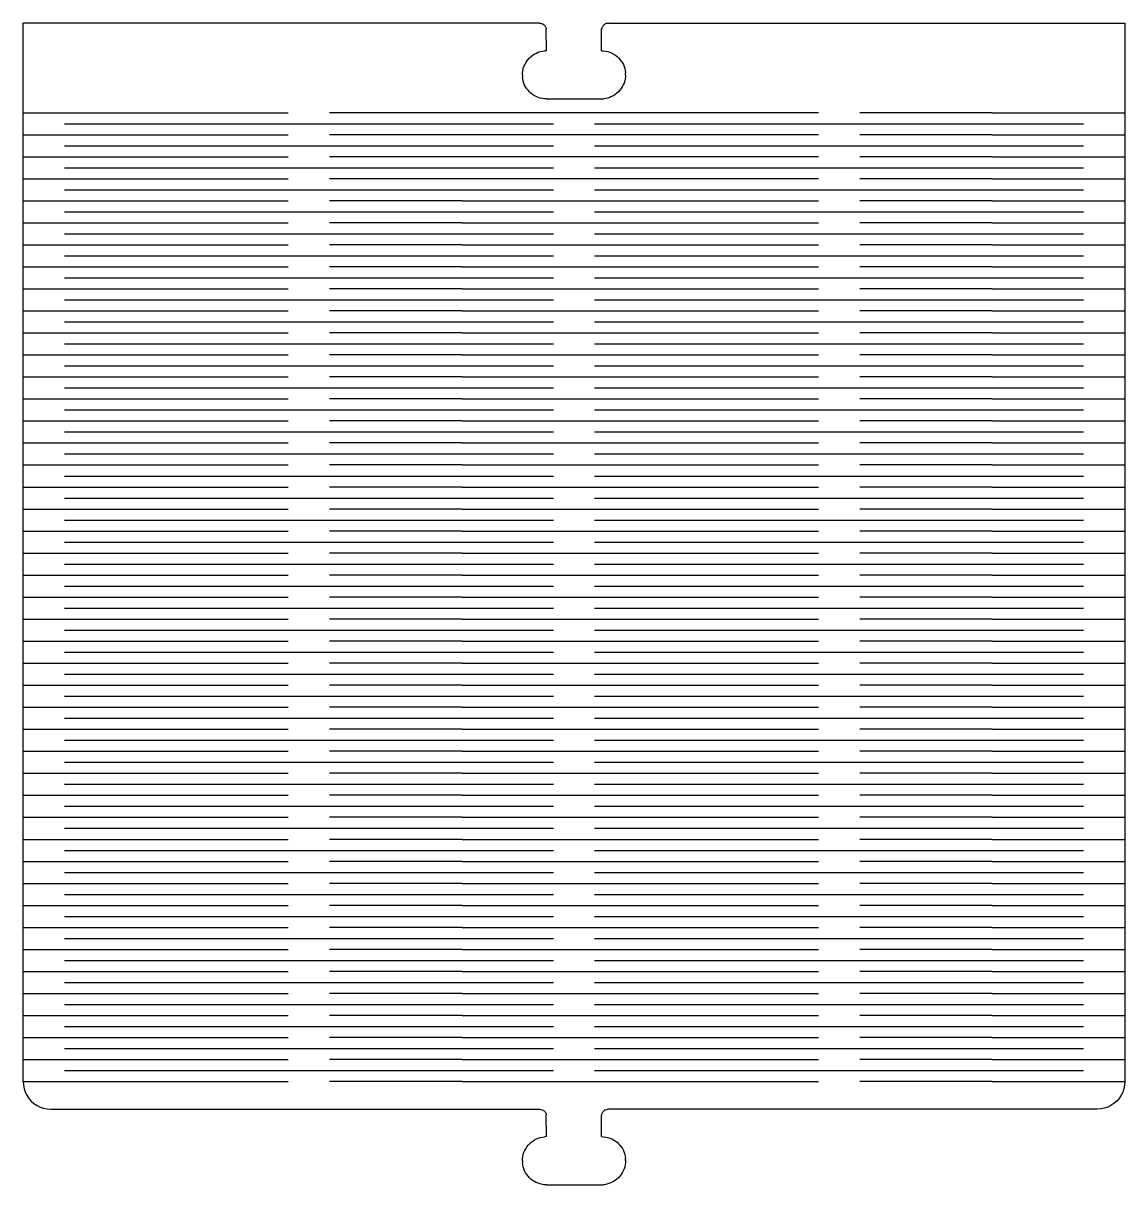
# Model space of a CAD drawing. Extents: x -128 to 128, y -84 to 84.
# Drawn here: x -31.8 to 128.2, y -84.4 to 84.4 of the extents above; entities that cross this region are included whole.
import ezdxf

# ---------------------------------------------------------------- set-up
doc = ezdxf.new("R2010")
doc.units = 0
doc.header["$MEASUREMENT"] = 0
doc.layers.get('0').update_dxf_attribs({"linetype": 'CONTINUOUS'})

msp = doc.modelspace()

# ---------------------------------------------------------------- linework, layer by layer
for p, q in [((43.16, 84.4), (-31.84, 84.4)), ((-31.84, 71.8), (-31.84, 84.4)), ((43.16, 84.4), (43.25, 84.4)), ((53.16, 84.4), (53.07, 84.4)), ((53.16, 84.4), (128.16, 84.4)), ((128.16, 84.4), (128.16, 71.4)), ((43.25, 84.4), (43.33, 84.38)), ((43.33, 84.38), (43.42, 84.37)), ((43.42, 84.37), (43.5, 84.34)), ((43.5, 84.34), (43.58, 84.31)), ((43.58, 84.31), (43.66, 84.27)), ((43.66, 84.27), (43.73, 84.22)), ((43.73, 84.22), (43.8, 84.17)), ((43.8, 84.17), (43.87, 84.11)), ((43.87, 84.11), (43.93, 84.04)), ((43.93, 84.04), (43.98, 83.97)), ((43.98, 83.97), (44.03, 83.9)), ((44.03, 83.9), (44.07, 83.82)), ((44.07, 83.82), (44.1, 83.74)), ((44.1, 83.74), (44.14, 83.57)), ((44.16, 80.4), (44.14, 83.57)), ((52.16, 80.4), (52.17, 83.57)), ((52.22, 83.74), (52.17, 83.57)), ((52.25, 83.82), (52.22, 83.74)), ((52.29, 83.9), (52.25, 83.82)), ((52.34, 83.97), (52.29, 83.9)), ((52.39, 84.04), (52.34, 83.97)), ((52.45, 84.11), (52.39, 84.04)), ((52.52, 84.17), (52.45, 84.11)), ((52.59, 84.22), (52.52, 84.17)), ((52.66, 84.27), (52.59, 84.22)), ((52.74, 84.31), (52.66, 84.27)), ((52.82, 84.34), (52.74, 84.31)), ((52.9, 84.37), (52.82, 84.34)), ((52.99, 84.38), (52.9, 84.37)), ((53.07, 84.4), (52.99, 84.38)), ((41.49, 79.14), (41.69, 79.37)), ((41.69, 79.37), (41.92, 79.58)), ((41.92, 79.58), (42.16, 79.76)), ((42.16, 79.76), (42.42, 79.93)), ((42.42, 79.93), (42.69, 80.07)), ((42.69, 80.07), (42.97, 80.19)), ((42.97, 80.19), (43.26, 80.28)), ((43.26, 80.28), (43.56, 80.35)), ((43.56, 80.35), (43.87, 80.39)), ((44.16, 80.4), (43.87, 80.39)), ((52.16, 80.4), (52.46, 80.39)), ((52.46, 80.39), (52.77, 80.35)), ((52.77, 80.35), (53.07, 80.28)), ((53.07, 80.28), (53.36, 80.19)), ((53.36, 80.19), (53.64, 80.07)), ((53.64, 80.07), (53.91, 79.93)), ((53.91, 79.93), (54.17, 79.77)), ((54.17, 79.77), (54.41, 79.58)), ((54.41, 79.58), (54.63, 79.37)), ((54.63, 79.37), (54.84, 79.15)), ((40.72, 77.5), (40.79, 77.8)), ((40.79, 77.8), (40.88, 78.09)), ((40.88, 78.09), (41, 78.37)), ((41, 78.37), (41.14, 78.64)), ((41.14, 78.64), (41.3, 78.9)), ((41.3, 78.9), (41.49, 79.14)), ((54.84, 79.15), (55.03, 78.91)), ((55.03, 78.91), (55.19, 78.65)), ((55.19, 78.65), (55.33, 78.38)), ((55.33, 78.38), (55.45, 78.1)), ((55.45, 78.1), (55.54, 77.81)), ((55.54, 77.81), (55.61, 77.51)), ((40.67, 76.89), (40.68, 77.19)), ((40.67, 76.89), (40.67, 76.6)), ((40.71, 76.3), (40.67, 76.6)), ((40.68, 77.19), (40.72, 77.5)), ((40.78, 76), (40.71, 76.3)), ((40.87, 75.71), (40.78, 76)), ((55.53, 76), (55.44, 75.71)), ((55.6, 76.3), (55.53, 76)), ((55.64, 76.61), (55.6, 76.3)), ((55.61, 77.51), (55.65, 77.2)), ((55.65, 76.91), (55.64, 76.61)), ((55.65, 76.91), (55.65, 77.2)), ((40.99, 75.42), (40.87, 75.71)), ((41.13, 75.15), (40.99, 75.42)), ((41.29, 74.89), (41.13, 75.15)), ((41.48, 74.65), (41.29, 74.89)), ((41.69, 74.43), (41.48, 74.65)), ((41.91, 74.22), (41.69, 74.43)), ((54.63, 74.43), (54.4, 74.22)), ((54.83, 74.65), (54.63, 74.43)), ((55.02, 74.9), (54.83, 74.65)), ((55.18, 75.16), (55.02, 74.9)), ((55.32, 75.43), (55.18, 75.16)), ((55.44, 75.71), (55.32, 75.43)), ((42.15, 74.03), (41.91, 74.22)), ((42.41, 73.87), (42.15, 74.03)), ((42.68, 73.73), (42.41, 73.87)), ((42.97, 73.61), (42.68, 73.73)), ((43.26, 73.52), (42.97, 73.61)), ((43.56, 73.46), (43.26, 73.52)), ((43.86, 73.42), (43.56, 73.46)), ((44.16, 73.4), (43.86, 73.42)), ((44.16, 73.4), (52.45, 73.41)), ((52.76, 73.45), (52.45, 73.41)), ((53.06, 73.52), (52.76, 73.45)), ((53.35, 73.61), (53.06, 73.52)), ((53.63, 73.73), (53.35, 73.61)), ((53.9, 73.87), (53.63, 73.73)), ((54.16, 74.04), (53.9, 73.87)), ((54.4, 74.22), (54.16, 74.04)), ((-31.84, 71.4), (-31.84, 71.8)), ((-31.84, 68.2), (-31.84, 71.4)), ((-31.84, 71.4), (-12.59, 71.4)), ((-12.59, 71.4), (6.66, 71.4)), ((83.66, 71.4), (12.66, 71.4)), ((108.91, 71.4), (89.66, 71.4)), ((108.91, 71.4), (128.16, 71.4)), ((128.16, 71.4), (128.16, 68.2)), ((-25.84, 69.8), (45.16, 69.8)), ((51.16, 69.8), (122.16, 69.8)), ((-31.84, 65), (-31.84, 68.2)), ((-31.84, 68.2), (-12.59, 68.2)), ((-12.59, 68.2), (6.66, 68.2)), ((83.66, 68.2), (12.66, 68.2)), ((108.91, 68.2), (89.66, 68.2)), ((108.91, 68.2), (128.16, 68.2)), ((128.16, 68.2), (128.16, 65)), ((-25.84, 66.6), (45.16, 66.6)), ((51.16, 66.6), (122.16, 66.6)), ((-31.84, 65), (-12.59, 65)), ((-31.84, 61.8), (-31.84, 65)), ((-12.59, 65), (6.66, 65)), ((83.66, 65), (12.66, 65)), ((108.91, 65), (89.66, 65)), ((108.91, 65), (128.16, 65)), ((128.16, 65), (128.16, 61.8)), ((-25.84, 63.4), (45.16, 63.4)), ((51.16, 63.4), (122.16, 63.4)), ((-31.84, 61.8), (-12.59, 61.8)), ((-31.84, 58.6), (-31.84, 61.8)), ((-12.59, 61.8), (6.66, 61.8)), ((83.66, 61.8), (12.66, 61.8)), ((108.91, 61.8), (89.66, 61.8)), ((108.91, 61.8), (128.16, 61.8)), ((128.16, 61.8), (128.16, 58.6)), ((-25.84, 60.2), (45.16, 60.2)), ((51.16, 60.2), (122.16, 60.2)), ((-31.84, 55.4), (-31.84, 58.6)), ((-31.84, 58.6), (-12.59, 58.6)), ((-12.59, 58.6), (6.66, 58.6)), ((31.91, 58.6), (12.66, 58.6)), ((31.91, 58.6), (64.41, 58.6)), ((64.41, 58.6), (83.66, 58.6)), ((108.91, 58.6), (89.66, 58.6)), ((108.91, 58.6), (128.16, 58.6)), ((128.16, 58.6), (128.16, 55.4)), ((-25.84, 57), (45.16, 57)), ((51.16, 57), (122.16, 57)), ((-31.84, 55.4), (-12.59, 55.4)), ((-31.84, 52.2), (-31.84, 55.4)), ((-12.59, 55.4), (6.66, 55.4)), ((31.91, 55.4), (12.66, 55.4)), ((31.91, 55.4), (64.41, 55.4)), ((64.41, 55.4), (83.66, 55.4)), ((108.91, 55.4), (89.66, 55.4)), ((108.91, 55.4), (128.16, 55.4)), ((128.16, 55.4), (128.16, 52.2)), ((-25.84, 53.8), (45.16, 53.8)), ((51.16, 53.8), (122.16, 53.8)), ((-31.84, 49), (-31.84, 52.2)), ((-31.84, 52.2), (-12.59, 52.2)), ((-12.59, 52.2), (6.66, 52.2)), ((31.91, 52.2), (12.66, 52.2)), ((31.91, 52.2), (64.41, 52.2)), ((64.41, 52.2), (83.66, 52.2)), ((108.91, 52.2), (89.66, 52.2)), ((108.91, 52.2), (128.16, 52.2)), ((128.16, 52.2), (128.16, 49)), ((-31.84, 45.8), (-31.84, 49)), ((-31.84, 49), (-12.59, 49)), ((-25.84, 50.6), (45.16, 50.6)), ((-12.59, 49), (6.66, 49)), ((31.91, 49), (12.66, 49)), ((31.91, 49), (64.41, 49)), ((51.16, 50.6), (122.16, 50.6)), ((64.41, 49), (83.66, 49)), ((108.91, 49), (89.66, 49)), ((108.91, 49), (128.16, 49)), ((128.16, 49), (128.16, 45.8)), ((-25.84, 47.4), (45.16, 47.4)), ((51.16, 47.4), (122.16, 47.4)), ((-31.84, 45.8), (-12.59, 45.8)), ((-31.84, 42.6), (-31.84, 45.8)), ((-12.59, 45.8), (6.66, 45.8)), ((31.91, 45.8), (12.66, 45.8)), ((31.91, 45.8), (64.41, 45.8)), ((64.41, 45.8), (83.66, 45.8)), ((108.91, 45.8), (89.66, 45.8)), ((108.91, 45.8), (128.16, 45.8)), ((128.16, 45.8), (128.16, 42.6)), ((-25.84, 44.2), (45.16, 44.2)), ((51.16, 44.2), (122.16, 44.2)), ((-31.84, 39.4), (-31.84, 42.6)), ((-31.84, 42.6), (-12.59, 42.6)), ((-12.59, 42.6), (6.66, 42.6)), ((31.91, 42.6), (12.66, 42.6)), ((31.91, 42.6), (64.41, 42.6)), ((64.41, 42.6), (83.66, 42.6)), ((108.91, 42.6), (89.66, 42.6)), ((108.91, 42.6), (128.16, 42.6)), ((128.16, 42.6), (128.16, 39.4)), ((-25.84, 41), (45.16, 41)), ((51.16, 41), (122.16, 41)), ((-31.84, 39.4), (-12.59, 39.4)), ((-31.84, 36.2), (-31.84, 39.4)), ((-12.59, 39.4), (6.66, 39.4)), ((31.91, 39.4), (12.66, 39.4)), ((31.91, 39.4), (64.41, 39.4)), ((64.41, 39.4), (83.66, 39.4)), ((108.91, 39.4), (89.66, 39.4)), ((108.91, 39.4), (128.16, 39.4)), ((128.16, 39.4), (128.16, 36.2)), ((-25.84, 37.8), (45.16, 37.8)), ((51.16, 37.8), (122.16, 37.8)), ((-31.84, 33), (-31.84, 36.2)), ((-31.84, 36.2), (-12.59, 36.2)), ((-12.59, 36.2), (6.66, 36.2)), ((31.91, 36.2), (12.66, 36.2)), ((31.91, 36.2), (64.41, 36.2)), ((64.41, 36.2), (83.66, 36.2)), ((108.91, 36.2), (89.66, 36.2)), ((108.91, 36.2), (128.16, 36.2)), ((128.16, 36.2), (128.16, 33)), ((-25.84, 34.6), (45.16, 34.6)), ((51.16, 34.6), (122.16, 34.6)), ((-31.84, 33), (-12.59, 33)), ((-31.84, 29.8), (-31.84, 33)), ((-12.59, 33), (6.66, 33)), ((31.91, 33), (12.66, 33)), ((31.91, 33), (64.41, 33)), ((64.41, 33), (83.66, 33)), ((108.91, 33), (89.66, 33)), ((108.91, 33), (128.16, 33)), ((128.16, 33), (128.16, 29.8)), ((-25.84, 31.4), (45.16, 31.4)), ((51.16, 31.4), (122.16, 31.4)), ((-31.84, 29.8), (-12.59, 29.8)), ((-31.84, 26.6), (-31.84, 29.8)), ((-12.59, 29.8), (6.66, 29.8)), ((31.91, 29.8), (12.66, 29.8)), ((31.91, 29.8), (64.41, 29.8)), ((64.41, 29.8), (83.66, 29.8)), ((108.91, 29.8), (89.66, 29.8)), ((108.91, 29.8), (128.16, 29.8)), ((128.16, 29.8), (128.16, 26.6)), ((-25.84, 28.2), (45.16, 28.2)), ((51.16, 28.2), (122.16, 28.2)), ((-31.84, 23.4), (-31.84, 26.6)), ((-31.84, 26.6), (-12.59, 26.6)), ((-12.59, 26.6), (6.66, 26.6)), ((31.91, 26.6), (12.66, 26.6)), ((31.91, 26.6), (64.41, 26.6)), ((64.41, 26.6), (83.66, 26.6)), ((108.91, 26.6), (89.66, 26.6)), ((108.91, 26.6), (128.16, 26.6)), ((128.16, 26.6), (128.16, 23.4)), ((-25.84, 25), (45.16, 25)), ((51.16, 25), (122.16, 25)), ((-31.84, 23.4), (-12.59, 23.4)), ((-31.84, 20.2), (-31.84, 23.4)), ((-12.59, 23.4), (6.66, 23.4)), ((31.91, 23.4), (12.66, 23.4)), ((31.91, 23.4), (64.41, 23.4)), ((64.41, 23.4), (83.66, 23.4)), ((108.91, 23.4), (89.66, 23.4)), ((108.91, 23.4), (128.16, 23.4)), ((128.16, 23.4), (128.16, 20.2)), ((-25.84, 21.8), (45.16, 21.8)), ((51.16, 21.8), (122.16, 21.8)), ((-31.84, 17), (-31.84, 20.2)), ((-31.84, 20.2), (-12.59, 20.2)), ((-25.84, 18.6), (45.16, 18.6)), ((-12.59, 20.2), (6.66, 20.2)), ((31.91, 20.2), (12.66, 20.2)), ((31.91, 20.2), (64.41, 20.2)), ((51.16, 18.6), (122.16, 18.6)), ((64.41, 20.2), (83.66, 20.2)), ((108.91, 20.2), (89.66, 20.2)), ((108.91, 20.2), (128.16, 20.2)), ((128.16, 20.2), (128.16, 17)), ((-31.84, 17), (-12.59, 17)), ((-31.84, 13.8), (-31.84, 17)), ((-12.59, 17), (6.66, 17)), ((31.91, 17), (12.66, 17)), ((31.91, 17), (64.41, 17)), ((64.41, 17), (83.66, 17)), ((108.91, 17), (89.66, 17)), ((108.91, 17), (128.16, 17)), ((128.16, 17), (128.16, 13.8)), ((-25.84, 15.4), (45.16, 15.4)), ((51.16, 15.4), (122.16, 15.4)), ((-31.84, 10.6), (-31.84, 13.8)), ((-31.84, 13.8), (-12.59, 13.8)), ((-12.59, 13.8), (6.66, 13.8)), ((31.91, 13.8), (12.66, 13.8)), ((31.91, 13.8), (64.41, 13.8)), ((64.41, 13.8), (83.66, 13.8)), ((108.91, 13.8), (89.66, 13.8)), ((108.91, 13.8), (128.16, 13.8)), ((128.16, 13.8), (128.16, 10.6)), ((-25.84, 12.2), (45.16, 12.2)), ((51.16, 12.2), (122.16, 12.2)), ((-31.84, 10.6), (-12.59, 10.6)), ((-31.84, 7.4), (-31.84, 10.6)), ((-12.59, 10.6), (6.66, 10.6)), ((31.91, 10.6), (12.66, 10.6)), ((31.91, 10.6), (64.41, 10.6)), ((64.41, 10.6), (83.66, 10.6)), ((108.91, 10.6), (89.66, 10.6)), ((108.91, 10.6), (128.16, 10.6)), ((128.16, 10.6), (128.16, 7.4)), ((-25.84, 9), (45.16, 9)), ((51.16, 9), (122.16, 9)), ((-31.84, 7.4), (-12.59, 7.4)), ((-31.84, 4.2), (-31.84, 7.4)), ((-12.59, 7.4), (6.66, 7.4)), ((31.91, 7.4), (12.66, 7.4)), ((31.91, 7.4), (64.41, 7.4)), ((64.41, 7.4), (83.66, 7.4)), ((108.91, 7.4), (89.66, 7.4)), ((108.91, 7.4), (128.16, 7.4)), ((128.16, 7.4), (128.16, 4.2)), ((-25.84, 5.8), (45.16, 5.8)), ((51.16, 5.8), (122.16, 5.8)), ((-31.84, 4.2), (-12.59, 4.2)), ((-31.84, 1), (-31.84, 4.2)), ((-12.59, 4.2), (6.66, 4.2)), ((31.91, 4.2), (12.66, 4.2)), ((31.91, 4.2), (64.41, 4.2)), ((64.41, 4.2), (83.66, 4.2)), ((108.91, 4.2), (89.66, 4.2)), ((108.91, 4.2), (128.16, 4.2)), ((128.16, 4.2), (128.16, 1)), ((-25.84, 2.6), (45.16, 2.6)), ((51.16, 2.6), (122.16, 2.6)), ((-31.84, 1), (-12.59, 1)), ((-31.84, -2.2), (-31.84, 1)), ((-12.59, 1), (6.66, 1)), ((31.91, 1), (12.66, 1)), ((31.91, 1), (64.41, 1)), ((64.41, 1), (83.66, 1)), ((108.91, 1), (89.66, 1)), ((108.91, 1), (128.16, 1)), ((128.16, 1), (128.16, -2.2)), ((-25.84, -0.6), (45.16, -0.6)), ((51.16, -0.6), (122.16, -0.6)), ((-31.84, -2.2), (-12.59, -2.2)), ((-31.84, -5.4), (-31.84, -2.2)), ((-12.59, -2.2), (6.66, -2.2)), ((31.91, -2.2), (12.66, -2.2)), ((31.91, -2.2), (64.41, -2.2)), ((64.41, -2.2), (83.66, -2.2)), ((108.91, -2.2), (89.66, -2.2)), ((108.91, -2.2), (128.16, -2.2)), ((128.16, -2.2), (128.16, -5.4)), ((-25.84, -3.8), (45.16, -3.8)), ((51.16, -3.8), (122.16, -3.8)), ((-31.84, -5.4), (-12.59, -5.4)), ((-31.84, -8.6), (-31.84, -5.4)), ((-12.59, -5.4), (6.66, -5.4)), ((31.91, -5.4), (12.66, -5.4)), ((31.91, -5.4), (64.41, -5.4)), ((64.41, -5.4), (83.66, -5.4)), ((108.91, -5.4), (89.66, -5.4)), ((108.91, -5.4), (128.16, -5.4)), ((128.16, -5.4), (128.16, -8.6)), ((-25.84, -7), (45.16, -7)), ((51.16, -7), (122.16, -7)), ((-31.84, -11.8), (-31.84, -8.6)), ((-31.84, -8.6), (-12.59, -8.6)), ((-12.59, -8.6), (6.66, -8.6)), ((31.91, -8.6), (12.66, -8.6)), ((31.91, -8.6), (64.41, -8.6)), ((64.41, -8.6), (83.66, -8.6)), ((108.91, -8.6), (89.66, -8.6)), ((108.91, -8.6), (128.16, -8.6)), ((128.16, -8.6), (128.16, -11.8)), ((-31.84, -15), (-31.84, -11.8)), ((-31.84, -11.8), (-12.59, -11.8)), ((-25.84, -10.2), (45.16, -10.2)), ((-12.59, -11.8), (6.66, -11.8)), ((31.91, -11.8), (12.66, -11.8)), ((31.91, -11.8), (64.41, -11.8)), ((51.16, -10.2), (122.16, -10.2)), ((64.41, -11.8), (83.66, -11.8)), ((108.91, -11.8), (89.66, -11.8)), ((108.91, -11.8), (128.16, -11.8)), ((128.16, -11.8), (128.16, -15)), ((-25.84, -13.4), (45.16, -13.4)), ((51.16, -13.4), (122.16, -13.4)), ((-31.84, -15), (-12.59, -15)), ((-31.84, -18.2), (-31.84, -15)), ((-12.59, -15), (6.66, -15)), ((31.91, -15), (12.66, -15)), ((31.91, -15), (64.41, -15)), ((64.41, -15), (83.66, -15)), ((108.91, -15), (89.66, -15)), ((108.91, -15), (128.16, -15)), ((128.16, -15), (128.16, -18.2)), ((-25.84, -16.6), (45.16, -16.6)), ((51.16, -16.6), (122.16, -16.6)), ((-31.84, -18.2), (-12.59, -18.2)), ((-31.84, -21.4), (-31.84, -18.2)), ((-12.59, -18.2), (6.66, -18.2)), ((31.91, -18.2), (12.66, -18.2)), ((31.91, -18.2), (64.41, -18.2)), ((64.41, -18.2), (83.66, -18.2)), ((108.91, -18.2), (89.66, -18.2)), ((108.91, -18.2), (128.16, -18.2)), ((128.16, -18.2), (128.16, -21.4)), ((-25.84, -19.8), (45.16, -19.8)), ((51.16, -19.8), (122.16, -19.8)), ((-31.84, -21.4), (-12.59, -21.4)), ((-31.84, -24.6), (-31.84, -21.4)), ((-12.59, -21.4), (6.66, -21.4)), ((31.91, -21.4), (12.66, -21.4)), ((31.91, -21.4), (64.41, -21.4)), ((64.41, -21.4), (83.66, -21.4)), ((108.91, -21.4), (89.66, -21.4)), ((108.91, -21.4), (128.16, -21.4)), ((128.16, -21.4), (128.16, -24.6)), ((-25.84, -23), (45.16, -23)), ((51.16, -23), (122.16, -23)), ((-31.84, -24.6), (-12.59, -24.6)), ((-31.84, -27.8), (-31.84, -24.6)), ((-12.59, -24.6), (6.66, -24.6)), ((31.91, -24.6), (12.66, -24.6)), ((31.91, -24.6), (64.41, -24.6)), ((64.41, -24.6), (83.66, -24.6)), ((108.91, -24.6), (89.66, -24.6)), ((108.91, -24.6), (128.16, -24.6)), ((128.16, -24.6), (128.16, -27.8)), ((-25.84, -26.2), (45.16, -26.2)), ((51.16, -26.2), (122.16, -26.2)), ((-31.84, -27.8), (-12.59, -27.8)), ((-31.84, -31), (-31.84, -27.8)), ((-12.59, -27.8), (6.66, -27.8)), ((31.91, -27.8), (12.66, -27.8)), ((31.91, -27.8), (64.41, -27.8)), ((64.41, -27.8), (83.66, -27.8)), ((108.91, -27.8), (89.66, -27.8)), ((108.91, -27.8), (128.16, -27.8)), ((128.16, -27.8), (128.16, -31)), ((-25.84, -29.4), (45.16, -29.4)), ((51.16, -29.4), (122.16, -29.4)), ((-31.84, -31), (-12.59, -31)), ((-31.84, -34.2), (-31.84, -31)), ((-12.59, -31), (6.66, -31)), ((31.91, -31), (12.66, -31)), ((31.91, -31), (64.41, -31)), ((64.41, -31), (83.66, -31)), ((108.91, -31), (89.66, -31)), ((108.91, -31), (128.16, -31)), ((128.16, -31), (128.16, -34.2)), ((-25.84, -32.6), (45.16, -32.6)), ((51.16, -32.6), (122.16, -32.6)), ((-31.84, -34.2), (-12.59, -34.2)), ((-31.84, -37.4), (-31.84, -34.2)), ((-12.59, -34.2), (6.66, -34.2)), ((31.91, -34.2), (12.66, -34.2)), ((31.91, -34.2), (64.41, -34.2)), ((64.41, -34.2), (83.66, -34.2)), ((108.91, -34.2), (89.66, -34.2)), ((108.91, -34.2), (128.16, -34.2)), ((128.16, -34.2), (128.16, -37.4)), ((-25.84, -35.8), (45.16, -35.8)), ((51.16, -35.8), (122.16, -35.8)), ((-31.84, -37.4), (-12.59, -37.4)), ((-31.84, -40.6), (-31.84, -37.4)), ((-12.59, -37.4), (6.66, -37.4)), ((31.91, -37.4), (12.66, -37.4)), ((31.91, -37.4), (64.41, -37.4)), ((64.41, -37.4), (83.66, -37.4)), ((108.91, -37.4), (89.66, -37.4)), ((108.91, -37.4), (128.16, -37.4)), ((128.16, -37.4), (128.16, -40.6)), ((-25.84, -39), (45.16, -39)), ((51.16, -39), (122.16, -39)), ((-31.84, -40.6), (-12.59, -40.6)), ((-31.84, -43.8), (-31.84, -40.6)), ((-12.59, -40.6), (6.66, -40.6)), ((31.91, -40.6), (12.66, -40.6)), ((31.91, -40.6), (64.41, -40.6)), ((64.41, -40.6), (83.66, -40.6)), ((108.91, -40.6), (89.66, -40.6)), ((108.91, -40.6), (128.16, -40.6)), ((128.16, -40.6), (128.16, -43.8)), ((-31.84, -43.8), (-12.59, -43.8)), ((-31.84, -47), (-31.84, -43.8)), ((-25.84, -42.2), (45.16, -42.2)), ((-12.59, -43.8), (6.66, -43.8)), ((31.91, -43.8), (12.66, -43.8)), ((31.91, -43.8), (64.41, -43.8)), ((51.16, -42.2), (122.16, -42.2)), ((64.41, -43.8), (83.66, -43.8)), ((108.91, -43.8), (89.66, -43.8)), ((108.91, -43.8), (128.16, -43.8)), ((128.16, -43.8), (128.16, -47)), ((-25.84, -45.4), (45.16, -45.4)), ((51.16, -45.4), (122.16, -45.4)), ((-31.84, -50.2), (-31.84, -47)), ((-31.84, -47), (-12.59, -47)), ((-12.59, -47), (6.66, -47)), ((31.91, -47), (12.66, -47)), ((31.91, -47), (64.41, -47)), ((64.41, -47), (83.66, -47)), ((108.91, -47), (89.66, -47)), ((108.91, -47), (128.16, -47)), ((128.16, -47), (128.16, -50.2)), ((-25.84, -48.6), (45.16, -48.6)), ((51.16, -48.6), (122.16, -48.6)), ((-31.84, -50.2), (-12.59, -50.2)), ((-31.84, -53.4), (-31.84, -50.2)), ((-12.59, -50.2), (6.66, -50.2)), ((31.91, -50.2), (12.66, -50.2)), ((31.91, -50.2), (64.41, -50.2)), ((64.41, -50.2), (83.66, -50.2)), ((108.91, -50.2), (89.66, -50.2)), ((108.91, -50.2), (128.16, -50.2)), ((128.16, -50.2), (128.16, -53.4)), ((-25.84, -51.8), (45.16, -51.8)), ((51.16, -51.8), (122.16, -51.8)), ((-31.84, -56.6), (-31.84, -53.4)), ((-31.84, -53.4), (-12.59, -53.4)), ((-12.59, -53.4), (6.66, -53.4)), ((31.91, -53.4), (12.66, -53.4)), ((31.91, -53.4), (64.41, -53.4)), ((64.41, -53.4), (83.66, -53.4)), ((108.91, -53.4), (89.66, -53.4)), ((108.91, -53.4), (128.16, -53.4)), ((128.16, -53.4), (128.16, -56.6)), ((-25.84, -55), (45.16, -55)), ((51.16, -55), (122.16, -55)), ((-31.84, -56.6), (-12.59, -56.6)), ((-31.84, -59.8), (-31.84, -56.6)), ((-12.59, -56.6), (6.66, -56.6)), ((31.91, -56.6), (12.66, -56.6)), ((31.91, -56.6), (64.41, -56.6)), ((64.41, -56.6), (83.66, -56.6)), ((108.91, -56.6), (89.66, -56.6)), ((108.91, -56.6), (128.16, -56.6)), ((128.16, -56.6), (128.16, -59.8)), ((-25.84, -58.2), (45.16, -58.2)), ((51.16, -58.2), (122.16, -58.2)), ((-31.84, -59.8), (-12.59, -59.8)), ((-31.84, -63), (-31.84, -59.8)), ((-12.59, -59.8), (6.66, -59.8)), ((31.91, -59.8), (12.66, -59.8)), ((31.91, -59.8), (64.41, -59.8)), ((64.41, -59.8), (83.66, -59.8)), ((108.91, -59.8), (89.66, -59.8)), ((108.91, -59.8), (128.16, -59.8)), ((128.16, -59.8), (128.16, -63)), ((-25.84, -61.4), (45.16, -61.4)), ((51.16, -61.4), (122.16, -61.4)), ((-31.84, -63), (-12.59, -63)), ((-31.84, -66.2), (-31.84, -63)), ((-12.59, -63), (6.66, -63)), ((31.91, -63), (12.66, -63)), ((31.91, -63), (64.41, -63)), ((64.41, -63), (83.66, -63)), ((108.91, -63), (89.66, -63)), ((108.91, -63), (128.16, -63)), ((128.16, -63), (128.16, -66.2)), ((-25.84, -64.6), (45.16, -64.6)), ((51.16, -64.6), (122.16, -64.6)), ((-31.84, -66.2), (-12.59, -66.2)), ((-31.84, -69.4), (-31.84, -66.2)), ((-12.59, -66.2), (6.66, -66.2)), ((31.91, -66.2), (12.66, -66.2)), ((31.91, -66.2), (64.41, -66.2)), ((64.41, -66.2), (83.66, -66.2)), ((108.91, -66.2), (89.66, -66.2)), ((108.91, -66.2), (128.16, -66.2)), ((128.16, -66.2), (128.16, -69.4)), ((-25.84, -67.8), (45.16, -67.8)), ((51.16, -67.8), (122.16, -67.8)), ((-31.84, -69.4), (-31.81, -69.92)), ((-31.84, -69.4), (-12.59, -69.4)), ((-31.81, -69.92), (-31.7, -70.44)), ((-31.7, -70.44), (-31.54, -70.93)), ((-12.59, -69.4), (6.66, -69.4)), ((31.91, -69.4), (12.66, -69.4)), ((31.91, -69.4), (64.41, -69.4)), ((64.41, -69.4), (83.66, -69.4)), ((108.91, -69.4), (89.66, -69.4)), ((108.91, -69.4), (128.16, -69.4)), ((128.02, -70.44), (127.86, -70.93)), ((128.13, -69.92), (128.02, -70.44)), ((128.16, -69.4), (128.13, -69.92)), ((-31.54, -70.93), (-31.3, -71.4)), ((-31.3, -71.4), (-31.01, -71.84)), ((-31.01, -71.84), (-30.67, -72.23)), ((-30.67, -72.23), (-30.28, -72.57)), ((-30.28, -72.57), (-29.84, -72.86)), ((126.59, -72.57), (126.16, -72.86)), ((126.99, -72.23), (126.59, -72.57)), ((127.33, -71.84), (126.99, -72.23)), ((127.62, -71.4), (127.33, -71.84)), ((127.86, -70.93), (127.62, -71.4)), ((-29.84, -72.86), (-29.37, -73.1)), ((-29.37, -73.1), (-28.88, -73.26)), ((-28.88, -73.26), (-28.36, -73.37)), ((-28.36, -73.37), (-27.84, -73.4)), ((-27.84, -73.4), (43.16, -73.4)), ((43.16, -73.4), (43.66, -73.54)), ((43.66, -73.54), (43.73, -73.58)), ((43.73, -73.58), (43.8, -73.64)), ((43.8, -73.64), (43.87, -73.7)), ((43.87, -73.7), (43.93, -73.76)), ((43.93, -73.76), (43.98, -73.83)), ((43.98, -73.83), (44.03, -73.9)), ((44.03, -73.9), (44.07, -73.98)), ((44.07, -73.98), (44.1, -74.06)), ((44.1, -74.06), (44.14, -74.23)), ((44.16, -77.4), (44.14, -74.23)), ((52.16, -77.4), (52.17, -74.23)), ((52.22, -74.06), (52.17, -74.23)), ((52.25, -73.98), (52.22, -74.06)), ((52.29, -73.9), (52.25, -73.98)), ((52.34, -73.83), (52.29, -73.9)), ((52.39, -73.76), (52.34, -73.83)), ((52.45, -73.7), (52.39, -73.76)), ((52.52, -73.64), (52.45, -73.7)), ((52.59, -73.58), (52.52, -73.64)), ((52.66, -73.54), (52.59, -73.58)), ((53.16, -73.4), (52.66, -73.54)), ((124.16, -73.4), (53.16, -73.4)), ((124.68, -73.37), (124.16, -73.4)), ((125.19, -73.26), (124.68, -73.37)), ((125.69, -73.1), (125.19, -73.26)), ((126.16, -72.86), (125.69, -73.1)), ((42.69, -77.73), (42.97, -77.62)), ((42.97, -77.62), (43.26, -77.52)), ((43.26, -77.52), (43.56, -77.46)), ((43.56, -77.46), (43.87, -77.42)), ((44.16, -77.4), (43.87, -77.42)), ((52.16, -77.4), (52.46, -77.42)), ((52.46, -77.42), (52.77, -77.46)), ((52.77, -77.46), (53.07, -77.52)), ((53.07, -77.52), (53.36, -77.61)), ((53.36, -77.61), (53.64, -77.73)), ((41, -79.43), (41.14, -79.16)), ((41.14, -79.16), (41.3, -78.9)), ((41.3, -78.9), (41.49, -78.66)), ((41.49, -78.66), (41.69, -78.43)), ((41.69, -78.43), (41.92, -78.23)), ((41.92, -78.23), (42.16, -78.04)), ((42.16, -78.04), (42.42, -77.87)), ((42.42, -77.87), (42.69, -77.73)), ((53.64, -77.73), (53.91, -77.87)), ((53.91, -77.87), (54.17, -78.04)), ((54.17, -78.04), (54.41, -78.22)), ((54.41, -78.22), (54.63, -78.43)), ((54.63, -78.43), (54.84, -78.65)), ((54.84, -78.65), (55.03, -78.9)), ((55.03, -78.9), (55.19, -79.15)), ((55.19, -79.15), (55.33, -79.42)), ((40.67, -80.92), (40.68, -80.61)), ((40.67, -80.92), (40.67, -81.2)), ((40.68, -80.61), (40.72, -80.31)), ((40.72, -80.31), (40.79, -80.01)), ((40.79, -80.01), (40.88, -79.72)), ((40.88, -79.72), (41, -79.43)), ((55.33, -79.42), (55.45, -79.71)), ((55.45, -79.71), (55.54, -80)), ((55.54, -80), (55.61, -80.3)), ((55.61, -80.3), (55.65, -80.6)), ((55.65, -80.89), (55.64, -81.2)), ((55.65, -80.89), (55.65, -80.6)), ((40.71, -81.51), (40.67, -81.2)), ((40.78, -81.81), (40.71, -81.51)), ((40.87, -82.1), (40.78, -81.81)), ((40.99, -82.38), (40.87, -82.1)), ((41.13, -82.65), (40.99, -82.38)), ((41.29, -82.91), (41.13, -82.65)), ((55.18, -82.65), (55.02, -82.9)), ((55.32, -82.37), (55.18, -82.65)), ((55.44, -82.09), (55.32, -82.37)), ((55.53, -81.8), (55.44, -82.09)), ((55.6, -81.5), (55.53, -81.8)), ((55.64, -81.2), (55.6, -81.5)), ((41.48, -83.15), (41.29, -82.91)), ((41.69, -83.38), (41.48, -83.15)), ((41.91, -83.58), (41.69, -83.38)), ((42.15, -83.77), (41.91, -83.58)), ((42.41, -83.93), (42.15, -83.77)), ((42.68, -84.07), (42.41, -83.93)), ((42.97, -84.19), (42.68, -84.07)), ((43.26, -84.28), (42.97, -84.19)), ((43.56, -84.35), (43.26, -84.28)), ((43.86, -84.39), (43.56, -84.35)), ((44.16, -84.4), (43.86, -84.39)), ((44.16, -84.4), (52.45, -84.39)), ((52.76, -84.35), (52.45, -84.39)), ((53.06, -84.28), (52.76, -84.35)), ((53.35, -84.19), (53.06, -84.28)), ((53.63, -84.07), (53.35, -84.19)), ((53.9, -83.93), (53.63, -84.07)), ((54.16, -83.77), (53.9, -83.93)), ((54.4, -83.58), (54.16, -83.77)), ((54.63, -83.37), (54.4, -83.58)), ((54.83, -83.15), (54.63, -83.37)), ((55.02, -82.9), (54.83, -83.15))]:
    msp.add_line(p, q)

doc.saveas('drawing.dxf')
